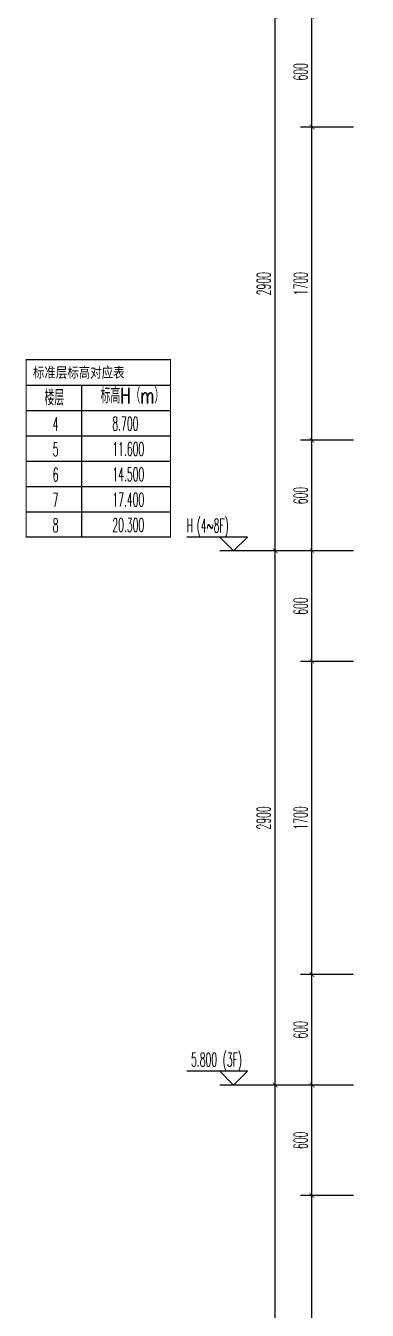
# Model space of a CAD drawing. Extents: x 826826 to 1642106, y -156213 to 399140.
# Drawn here: x 1498364 to 1500216, y 292344 to 299317 of the extents above; entities that cross this region are included whole.
import ezdxf

# ---------------------------------------------------------------- set-up
doc = ezdxf.new("R2010")
doc.units = 0
doc.header["$LTSCALE"] = 1000
doc.layers.get('0').update_dxf_attribs({"linetype": 'CONTINUOUS'})
doc.layers.get('DEFPOINTS').update_dxf_attribs({"linetype": 'CONTINUOUS'})
for name, color, linetype in [('C-Sheet-图框', 101, 'CONTINUOUS'), ('DIM_ELEV', 3, 'CONTINUOUS'), ('PUB_DIM', 3, 'CONTINUOUS'), ('PUB_TEXT', 2, 'CONTINUOUS')]:
    doc.layers.add(name, color=color, linetype=linetype)
doc.styles.add('_TCH_DIM', font='SIMPLEX.shx', dxfattribs={"width": 0.7, "bigfont": 'GBCBIG.shx'})
doc.styles.add('_TCH_DIM_T3', font='SIMPLEX.shx', dxfattribs={"width": 0.494118, "bigfont": 'GBCBIG.shx'})
doc.styles.add('宋体', font='', dxfattribs={"height": 50})
doc.styles.get('宋体').set_extended_font_data('SimSun')
doc.dimstyles.new('_TCH_ARCH&&25', dxfattribs={"dimtxt": 74.375, "dimasz": 25, "dimexe": 62.5, "dimexo": 75, "dimgap": 25, "dimtad": 1, "dimdec": 0, "dimzin": 0, "dimdsep": 46, "dimtxsty": '_TCH_DIM_T3', "dimblk": 'ARCHTICK', "dimcen": 0.09, "dimclrt": 7, "dimazin": 0, "dimtfac": 1, "dimtdec": 0, "dimtix": 1, "dimtmove": 2, "dimatfit": 3, "dimldrblk": 'ARCHTICK', "dimfxl": 0, "dimtolj": 1, "dimtzin": 0, "dimarcsym": 0})

# ---------------------------------------------------------------- blocks, each defined once
blk = doc.blocks.new('A$C5C8026AD')
at = {"layer": 'C-Sheet-图框', "color": 0}
for p, q in [((-1349.8, 900), (-567.1, 900)), ((-1349.8, 900), (-567.1, 900)), ((-1049.5, 900), (-1049.5, 75)), ((-1349.8, 762.5), (-567.1, 762.5)), ((-1349.8, 625), (-567.1, 625)), ((-1349.8, 487.5), (-567.1, 487.5)), ((-1349.8, 350), (-567.1, 350)), ((-1349.8, 212.5), (-567.1, 212.5))]:
    blk.add_line(p, q, dxfattribs=at)
at = {"layer": 'C-Sheet-图框', "color": 0, "const_width": 6}
blk.add_lwpolyline([(-1349.8, 75), (-567.1, 75), (-567.1, 1037.5), (-1349.8, 1037.5)], close=True, dxfattribs=at)
at = {"layer": 'DIM_ELEV'}
for p, q in [((-150, 75), (-478, 75)), ((-225, 0), (-300, 75)), ((-225, 0), (-150, 75)), ((200, 0), (-300, 0))]:
    blk.add_line(p, q, dxfattribs=at)
at = {"layer": 'PUB_TEXT', "color": 2, "style": '宋体', "width": 0.8}
blk.add_text('标准层标高对应表', height=56.96, dxfattribs=at).set_placement((-1313.8, 939.9))
at = {"layer": 'PUB_TEXT', "style": '_TCH_DIM'}
for s, height, width, p in [('楼层', 84.4, 0.7, (-1250.7, 789.5)), ('标高H（m）', 84.4, 0.7, (-946.2, 800.6)), ('4', 74.4, 0.494118, (-1206.4, 651.3)), ('8.700', 74.38, 0.494118, (-883, 653.2)), ('5', 74.4, 0.494118, (-1206.4, 513.8)), ('11.600', 74.38, 0.494118, (-883, 515.7)), ('6', 74.4, 0.494118, (-1206.4, 376.3)), ('14.500', 74.38, 0.494118, (-883, 378.2)), ('7', 74.4, 0.494118, (-1206.4, 238.8)), ('17.400', 74.38, 0.494118, (-883, 240.7)), ('8', 74.4, 0.494118, (-1206.4, 101.3)), ('20.300', 74.38, 0.494118, (-883, 103.2)), ('H', 74.4, 0.494118, (-480.6, 101.2)), ('(4~8F)', 74.38, 0.494118, (-424.8, 100))]:
    blk.add_text(s, height=height, dxfattribs=dict(at, width=width)).set_placement(p)
blk = doc.blocks.new('_ArchTick')
at = {"color": 0, "linetype": 'ByBlock', "const_width": 0.15}
blk.add_lwpolyline([(-0.5, -0.5), (0.5, 0.5)], dxfattribs=at)
blk = doc.blocks.new('*D2100')
at = {"layer": 'DEFPOINTS', "color": 0}
for p in [(1499916.5, 292966.4), (1500216.5, 292966.4), (1500216.5, 291266.4)]:
    blk.add_point(p, dxfattribs=at)
at = {"layer": 'PUB_DIM', "color": 0, "lineweight": -2}
for p, q in [((1500141.5, 292966.4), (1499854, 292966.4)), ((1499916.5, 291266.4), (1499916.5, 292966.4)), ((1500141.5, 291266.4), (1499854, 291266.4))]:
    blk.add_line(p, q, dxfattribs=at)
at = {"layer": 'PUB_DIM', "color": 0, "lineweight": -2, "xscale": 25, "yscale": 25, "zscale": 25}
for p, rotation in [((1499916.5, 292966.4), 90), ((1499916.5, 291266.4), 270)]:
    blk.add_blockref('_ArchTick', p, dxfattribs=dict(at, rotation=rotation))
at = {"layer": 'PUB_DIM', "color": 7, "insert": (1499854.3, 292116.4), "char_height": 74.38, "attachment_point": 5, "rotation": 90, "style": '_TCH_DIM_T3'}
blk.add_mtext('\\A1;1700', dxfattribs=at)
blk = doc.blocks.new('*D2101')
at = {"layer": 'DEFPOINTS', "color": 0}
for p in [(1499916.5, 293566.4), (1500216.5, 293566.4), (1500216.5, 292966.4)]:
    blk.add_point(p, dxfattribs=at)
at = {"layer": 'PUB_DIM', "color": 0, "lineweight": -2}
for p, q in [((1500141.5, 293566.4), (1499854, 293566.4)), ((1499916.5, 292966.4), (1499916.5, 293566.4)), ((1500141.5, 292966.4), (1499854, 292966.4))]:
    blk.add_line(p, q, dxfattribs=at)
at = {"layer": 'PUB_DIM', "color": 0, "lineweight": -2, "xscale": 25, "yscale": 25, "zscale": 25}
for p, rotation in [((1499916.5, 293566.4), 90), ((1499916.5, 292966.4), 270)]:
    blk.add_blockref('_ArchTick', p, dxfattribs=dict(at, rotation=rotation))
at = {"layer": 'PUB_DIM', "color": 7, "insert": (1499854.3, 293266.4), "char_height": 74.38, "attachment_point": 5, "rotation": 90, "style": '_TCH_DIM_T3'}
blk.add_mtext('\\A1;600', dxfattribs=at)
blk = doc.blocks.new('*D2102')
at = {"layer": 'DEFPOINTS', "color": 0}
for p in [(1499916.5, 294166.4), (1500216.5, 294166.4), (1500216.5, 293566.4)]:
    blk.add_point(p, dxfattribs=at)
at = {"layer": 'PUB_DIM', "color": 0, "lineweight": -2}
for p, q in [((1500141.5, 294166.4), (1499854, 294166.4)), ((1499916.5, 293566.4), (1499916.5, 294166.4)), ((1500141.5, 293566.4), (1499854, 293566.4))]:
    blk.add_line(p, q, dxfattribs=at)
at = {"layer": 'PUB_DIM', "color": 0, "lineweight": -2, "xscale": 25, "yscale": 25, "zscale": 25}
for p, rotation in [((1499916.5, 294166.4), 90), ((1499916.5, 293566.4), 270)]:
    blk.add_blockref('_ArchTick', p, dxfattribs=dict(at, rotation=rotation))
at = {"layer": 'PUB_DIM', "color": 7, "insert": (1499854.3, 293866.4), "char_height": 74.38, "attachment_point": 5, "rotation": 90, "style": '_TCH_DIM_T3'}
blk.add_mtext('\\A1;600', dxfattribs=at)
blk = doc.blocks.new('*D2103')
at = {"layer": 'DEFPOINTS', "color": 0}
for p in [(1499916.5, 295866.4), (1500216.5, 295866.4), (1500216.5, 294166.4)]:
    blk.add_point(p, dxfattribs=at)
at = {"layer": 'PUB_DIM', "color": 0, "lineweight": -2}
for p, q in [((1500141.5, 295866.4), (1499854, 295866.4)), ((1499916.5, 294166.4), (1499916.5, 295866.4)), ((1500141.5, 294166.4), (1499854, 294166.4))]:
    blk.add_line(p, q, dxfattribs=at)
at = {"layer": 'PUB_DIM', "color": 0, "lineweight": -2, "xscale": 25, "yscale": 25, "zscale": 25}
for p, rotation in [((1499916.5, 295866.4), 90), ((1499916.5, 294166.4), 270)]:
    blk.add_blockref('_ArchTick', p, dxfattribs=dict(at, rotation=rotation))
at = {"layer": 'PUB_DIM', "color": 7, "insert": (1499854.3, 295016.4), "char_height": 74.38, "attachment_point": 5, "rotation": 90, "style": '_TCH_DIM_T3'}
blk.add_mtext('\\A1;1700', dxfattribs=at)
blk = doc.blocks.new('*D2104')
at = {"layer": 'DEFPOINTS', "color": 0}
for p in [(1499916.5, 296466.4), (1500216.5, 296466.4), (1500216.5, 295866.4)]:
    blk.add_point(p, dxfattribs=at)
at = {"layer": 'PUB_DIM', "color": 0, "lineweight": -2}
for p, q in [((1500141.5, 296466.4), (1499854, 296466.4)), ((1499916.5, 295866.4), (1499916.5, 296466.4)), ((1500141.5, 295866.4), (1499854, 295866.4))]:
    blk.add_line(p, q, dxfattribs=at)
at = {"layer": 'PUB_DIM', "color": 0, "lineweight": -2, "xscale": 25, "yscale": 25, "zscale": 25}
for p, rotation in [((1499916.5, 296466.4), 90), ((1499916.5, 295866.4), 270)]:
    blk.add_blockref('_ArchTick', p, dxfattribs=dict(at, rotation=rotation))
at = {"layer": 'PUB_DIM', "color": 7, "insert": (1499854.3, 296166.4), "char_height": 74.38, "attachment_point": 5, "rotation": 90, "style": '_TCH_DIM_T3'}
blk.add_mtext('\\A1;600', dxfattribs=at)
blk = doc.blocks.new('*D2105')
at = {"layer": 'DEFPOINTS', "color": 0}
for p in [(1499916.5, 297066.4), (1500216.5, 297066.4), (1500216.5, 296466.4)]:
    blk.add_point(p, dxfattribs=at)
at = {"layer": 'PUB_DIM', "color": 0, "lineweight": -2}
for p, q in [((1500141.5, 297066.4), (1499854, 297066.4)), ((1499916.5, 296466.4), (1499916.5, 297066.4)), ((1500141.5, 296466.4), (1499854, 296466.4))]:
    blk.add_line(p, q, dxfattribs=at)
at = {"layer": 'PUB_DIM', "color": 0, "lineweight": -2, "xscale": 25, "yscale": 25, "zscale": 25}
for p, rotation in [((1499916.5, 297066.4), 90), ((1499916.5, 296466.4), 270)]:
    blk.add_blockref('_ArchTick', p, dxfattribs=dict(at, rotation=rotation))
at = {"layer": 'PUB_DIM', "color": 7, "insert": (1499854.3, 296766.4), "char_height": 74.38, "attachment_point": 5, "rotation": 90, "style": '_TCH_DIM_T3'}
blk.add_mtext('\\A1;600', dxfattribs=at)
blk = doc.blocks.new('*D2106')
at = {"layer": 'DEFPOINTS', "color": 0}
for p in [(1499916.5, 298766.4), (1500216.5, 298766.4), (1500216.5, 297066.4)]:
    blk.add_point(p, dxfattribs=at)
at = {"layer": 'PUB_DIM', "color": 0, "lineweight": -2}
for p, q in [((1500141.5, 298766.4), (1499854, 298766.4)), ((1499916.5, 297066.4), (1499916.5, 298766.4)), ((1500141.5, 297066.4), (1499854, 297066.4))]:
    blk.add_line(p, q, dxfattribs=at)
at = {"layer": 'PUB_DIM', "color": 0, "lineweight": -2, "xscale": 25, "yscale": 25, "zscale": 25}
for p, rotation in [((1499916.5, 298766.4), 90), ((1499916.5, 297066.4), 270)]:
    blk.add_blockref('_ArchTick', p, dxfattribs=dict(at, rotation=rotation))
at = {"layer": 'PUB_DIM', "color": 7, "insert": (1499854.3, 297916.4), "char_height": 74.38, "attachment_point": 5, "rotation": 90, "style": '_TCH_DIM_T3'}
blk.add_mtext('\\A1;1700', dxfattribs=at)
blk = doc.blocks.new('*D2107')
at = {"layer": 'DEFPOINTS', "color": 0}
for p in [(1499916.5, 299366.4), (1500216.5, 299366.4), (1500216.5, 298766.4)]:
    blk.add_point(p, dxfattribs=at)
at = {"layer": 'PUB_DIM', "color": 0, "lineweight": -2}
for p, q in [((1500141.5, 299366.4), (1499854, 299366.4)), ((1499916.5, 298766.4), (1499916.5, 299366.4)), ((1500141.5, 298766.4), (1499854, 298766.4))]:
    blk.add_line(p, q, dxfattribs=at)
at = {"layer": 'PUB_DIM', "color": 0, "lineweight": -2, "xscale": 25, "yscale": 25, "zscale": 25}
for p, rotation in [((1499916.5, 299366.4), 90), ((1499916.5, 298766.4), 270)]:
    blk.add_blockref('_ArchTick', p, dxfattribs=dict(at, rotation=rotation))
at = {"layer": 'PUB_DIM', "color": 7, "insert": (1499854.3, 299066.4), "char_height": 74.38, "attachment_point": 5, "rotation": 90, "style": '_TCH_DIM_T3'}
blk.add_mtext('\\A1;600', dxfattribs=at)
blk = doc.blocks.new('*D2117')
at = {"layer": 'DEFPOINTS', "color": 0}
for p in [(1499716.5, 293566.4), (1500216.5, 293566.4), (1500216.5, 290666.4)]:
    blk.add_point(p, dxfattribs=at)
at = {"layer": 'PUB_DIM', "color": 0, "lineweight": -2}
for p, q in [((1500141.5, 293566.4), (1499654, 293566.4)), ((1499716.5, 290666.4), (1499716.5, 293566.4)), ((1500141.5, 290666.4), (1499654, 290666.4))]:
    blk.add_line(p, q, dxfattribs=at)
at = {"layer": 'PUB_DIM', "color": 0, "lineweight": -2, "xscale": 25, "yscale": 25, "zscale": 25}
for p, rotation in [((1499716.5, 293566.4), 90), ((1499716.5, 290666.4), 270)]:
    blk.add_blockref('_ArchTick', p, dxfattribs=dict(at, rotation=rotation))
at = {"layer": 'PUB_DIM', "color": 7, "insert": (1499654.3, 292116.4), "char_height": 74.38, "attachment_point": 5, "rotation": 90, "style": '_TCH_DIM_T3'}
blk.add_mtext('\\A1;2900', dxfattribs=at)
blk = doc.blocks.new('*D2118')
at = {"layer": 'DEFPOINTS', "color": 0}
for p in [(1499716.5, 296466.4), (1500216.5, 296466.4), (1500216.5, 293566.4)]:
    blk.add_point(p, dxfattribs=at)
at = {"layer": 'PUB_DIM', "color": 0, "lineweight": -2}
for p, q in [((1500141.5, 296466.4), (1499654, 296466.4)), ((1499716.5, 293566.4), (1499716.5, 296466.4)), ((1500141.5, 293566.4), (1499654, 293566.4))]:
    blk.add_line(p, q, dxfattribs=at)
at = {"layer": 'PUB_DIM', "color": 0, "lineweight": -2, "xscale": 25, "yscale": 25, "zscale": 25}
for p, rotation in [((1499716.5, 296466.4), 90), ((1499716.5, 293566.4), 270)]:
    blk.add_blockref('_ArchTick', p, dxfattribs=dict(at, rotation=rotation))
at = {"layer": 'PUB_DIM', "color": 7, "insert": (1499654.3, 295016.4), "char_height": 74.38, "attachment_point": 5, "rotation": 90, "style": '_TCH_DIM_T3'}
blk.add_mtext('\\A1;2900', dxfattribs=at)
blk = doc.blocks.new('*D2119')
at = {"layer": 'DEFPOINTS', "color": 0}
for p in [(1499716.5, 299366.4), (1500216.5, 299366.4), (1500216.5, 296466.4)]:
    blk.add_point(p, dxfattribs=at)
at = {"layer": 'PUB_DIM', "color": 0, "lineweight": -2}
for p, q in [((1500141.5, 299366.4), (1499654, 299366.4)), ((1499716.5, 296466.4), (1499716.5, 299366.4)), ((1500141.5, 296466.4), (1499654, 296466.4))]:
    blk.add_line(p, q, dxfattribs=at)
at = {"layer": 'PUB_DIM', "color": 0, "lineweight": -2, "xscale": 25, "yscale": 25, "zscale": 25}
for p, rotation in [((1499716.5, 299366.4), 90), ((1499716.5, 296466.4), 270)]:
    blk.add_blockref('_ArchTick', p, dxfattribs=dict(at, rotation=rotation))
at = {"layer": 'PUB_DIM', "color": 7, "insert": (1499654.3, 297916.4), "char_height": 74.38, "attachment_point": 5, "rotation": 90, "style": '_TCH_DIM_T3'}
blk.add_mtext('\\A1;2900', dxfattribs=at)

msp = doc.modelspace()

# ---------------------------------------------------------------- linework, layer by layer
at = {"layer": 'DIM_ELEV', "color": 1}
for p, q in [((1499566.45, 293641.38), (1499238.45, 293641.38)), ((1499491.45, 293566.38), (1499416.45, 293641.38)), ((1499491.45, 293566.38), (1499566.45, 293641.38)), ((1499916.45, 293566.38), (1499416.45, 293566.38))]:
    msp.add_line(p, q, dxfattribs=at)

# ---------------------------------------------------------------- block references
msp.add_blockref('A$C5C8026AD', (1499716.45, 296466.38))

# ---------------------------------------------------------------- texts
at = {"layer": 'PUB_TEXT', "color": 1, "style": '_TCH_DIM', "width": 0.494118}
for s, p in [('5.800', (1499260.35, 293667.63)), ('(3F)', (1499432.5, 293666.41))]:
    msp.add_text(s, height=74.375, dxfattribs=at).set_placement(p)

# ---------------------------------------------------------------- dimensions: what is measured, and where the dimension line sits
at = {"layer": 'PUB_DIM'}
for p1, p2, distance, picture, middle in [((1500216.45, 296466.38), (1500216.45, 299366.38), 500, '*D2119', (1499654.26, 297916.38)), ((1500216.45, 298766.38), (1500216.45, 299366.38), 300, '*D2107', (1499854.26, 299066.38)), ((1500216.45, 297066.38), (1500216.45, 298766.38), 300, '*D2106', (1499854.26, 297916.38)), ((1500216.45, 296466.38), (1500216.45, 297066.38), 300, '*D2105', (1499854.26, 296766.38)), ((1500216.45, 293566.38), (1500216.45, 296466.38), 500, '*D2118', (1499654.26, 295016.38)), ((1500216.45, 295866.38), (1500216.45, 296466.38), 300, '*D2104', (1499854.26, 296166.38)), ((1500216.45, 294166.38), (1500216.45, 295866.38), 300, '*D2103', (1499854.26, 295016.38)), ((1500216.45, 293566.38), (1500216.45, 294166.38), 300, '*D2102', (1499854.26, 293866.38)), ((1500216.45, 290666.38), (1500216.45, 293566.38), 500, '*D2117', (1499654.26, 292116.38)), ((1500216.45, 292966.38), (1500216.45, 293566.38), 300, '*D2101', (1499854.26, 293266.38)), ((1500216.45, 291266.38), (1500216.45, 292966.38), 300, '*D2100', (1499854.26, 292116.38))]:
    dim = msp.add_aligned_dim(p1=p1, p2=p2, distance=distance, dimstyle='_TCH_ARCH&&25', dxfattribs=at)
    dim.commit()
    dim.dimension.update_dxf_attribs({"geometry": picture, "text_midpoint": middle})

doc.saveas('drawing.dxf')
